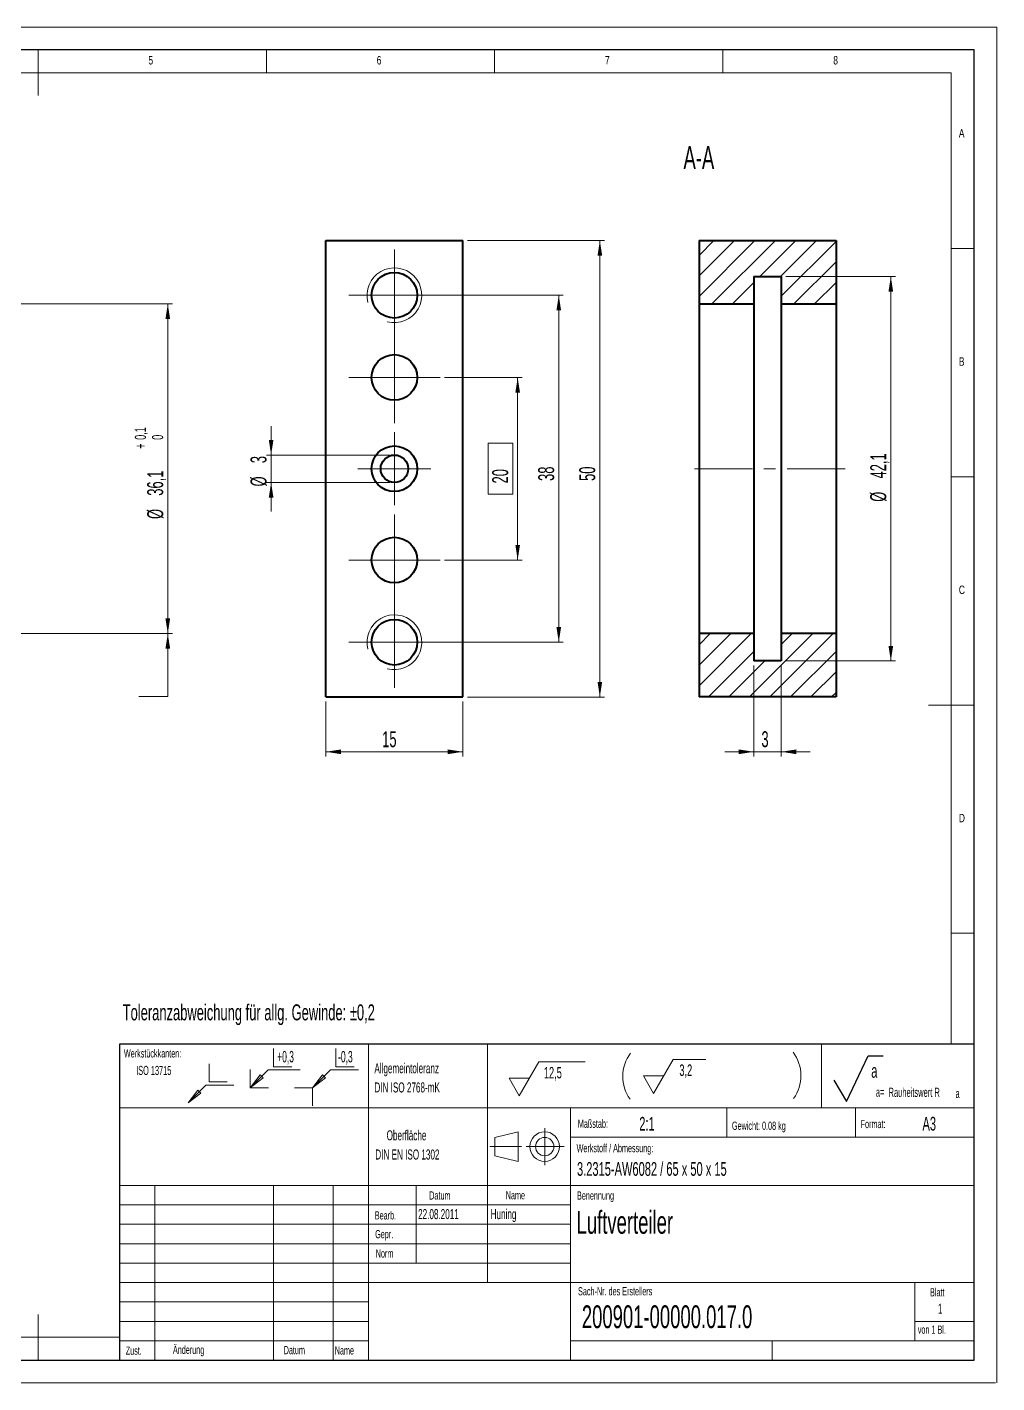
# Model space of a CAD drawing. Header units: millimetres. Extents: x 0 to 420, y 0 to 297.
# Drawn here: x 207.6 to 420, y 0 to 297 of the extents above; entities that cross this region are included whole.
import ezdxf

# ---------------------------------------------------------------- set-up
doc = ezdxf.new("R2010")
doc.units = ezdxf.units.MM
doc.linetypes.add('CENTERX2', pattern=[20.32, 12.7, -2.54, 2.54, -2.54])
doc.layers.add('SLD-0', color=7, linetype='Continuous')
doc.styles.add('SLDTEXTSTYLE0', font='TXT', dxfattribs={"width": 0.605})
doc.styles.add('SLDTEXTSTYLE1', font='TXT', dxfattribs={"width": 0.491563})
doc.styles.add('SLDTEXTSTYLE2', font='TXT', dxfattribs={"width": 0.75})
doc.styles.add('SLDTEXTSTYLE3', font='TXT', dxfattribs={"width": 0.554584})
doc.dimstyles.new('SLDDIMSTYLE0', dxfattribs={"dimtxt": 3.5, "dimasz": 3.302, "dimexe": 0, "dimexo": 0.0625, "dimgap": 0.875, "dimtad": 1, "dimtoh": 1, "dimlfac": 0.5, "dimrnd": 1e-09, "dimzin": 12, "dimdsep": 46, "dimtxsty": 'SLDTEXTSTYLE0', "dimsah": 1, "dimcen": 0.09, "dimadec": 0, "dimazin": 0, "dimtfac": 1, "dimtofl": 0, "dimtmove": 0, "dimatfit": 3, "dimfxl": 1, "dimfrac": 2, "dimtolj": 1, "dimtzin": 12, "dimarcsym": 0})
doc.dimstyles.new('SLDDIMSTYLE2', dxfattribs={"dimtxt": 3.5, "dimasz": 3.302, "dimexe": 0, "dimexo": 0.0625, "dimgap": 0.875, "dimtad": 1, "dimtoh": 1, "dimdec": 1, "dimlfac": 0.5, "dimrnd": 1e-09, "dimzin": 12, "dimdsep": 46, "dimtxsty": 'SLDTEXTSTYLE0', "dimsah": 1, "dimcen": 0.09, "dimadec": 0, "dimazin": 0, "dimtol": 1, "dimtp": 0.1, "dimtfac": 1, "dimtdec": 1, "dimtofl": 0, "dimtmove": 0, "dimatfit": 3, "dimfxl": 1, "dimfrac": 2, "dimtolj": 1, "dimarcsym": 0})
doc.dimstyles.new('SLDDIMSTYLE3', dxfattribs={"dimtxt": 3.5, "dimasz": 3.302, "dimexe": 0, "dimexo": 0.0625, "dimgap": 0.875, "dimtad": 1, "dimtoh": 1, "dimlfac": 0.5, "dimrnd": 1e-09, "dimzin": 12, "dimdsep": 46, "dimtxsty": 'SLDTEXTSTYLE0', "dimsah": 1, "dimcen": 0.09, "dimadec": 0, "dimazin": 0, "dimtfac": 1, "dimtofl": 0, "dimtmove": 0, "dimatfit": 3, "dimfxl": 1, "dimfrac": 2, "dimtolj": 1, "dimtzin": 12, "dimarcsym": 0})
doc.dimstyles.new('SLDDIMSTYLE8', dxfattribs={"dimtxt": 3.5, "dimasz": 3.302, "dimexe": 0, "dimexo": 0.0625, "dimgap": -0.875, "dimtad": 1, "dimtoh": 1, "dimlfac": 0.5, "dimrnd": 1e-09, "dimzin": 12, "dimdsep": 46, "dimtxsty": 'SLDTEXTSTYLE0', "dimsah": 1, "dimcen": 0.09, "dimadec": 0, "dimazin": 0, "dimtfac": 1, "dimtofl": 0, "dimtmove": 0, "dimatfit": 3, "dimfxl": 1, "dimfrac": 2, "dimtolj": 1, "dimtzin": 12, "dimarcsym": 0})

# ---------------------------------------------------------------- blocks, each defined once
blk = doc.blocks.new('Block22')
at = {"color": 7, "linetype": 'Continuous', "lineweight": 0}
for p, q in [((2.23, 0), (6.51, 7.42)), ((6.51, 7.42), (16.66, 7.42)), ((0, 3.86), (4.46, 3.86)), ((0, 3.86), (2.23, 0))]:
    blk.add_line(p, q, dxfattribs=at)
at = {"color": 7, "linetype": 'Continuous', "lineweight": 0, "insert": (7.63, 6.32), "char_height": 2.5, "attachment_point": 1, "style": 'SLDTEXTSTYLE0'}
blk.add_mtext('12,5', dxfattribs=at)
blk = doc.blocks.new('Block23')
at = {"color": 7, "linetype": 'Continuous', "lineweight": 0}
blk.add_arc((-6.86, 4.98), 8.57, 324.4695, 36.7808, dxfattribs=at)
blk = doc.blocks.new('Block24')
at = {"layer": 'SLD-0', "color": 7, "linetype": 'Continuous', "lineweight": 0}
for p, q in [((6.51, 7.42), (2.23, 0)), ((6.51, 7.42), (13.68, 7.42)), ((2.23, 0), (0, 3.86)), ((0, 3.86), (4.46, 3.86))]:
    blk.add_line(p, q, dxfattribs=at)
at = {"layer": 'SLD-0', "insert": (7.87, 6.34), "char_height": 2.5, "attachment_point": 1, "style": 'SLDTEXTSTYLE0'}
blk.add_mtext('3,2', dxfattribs=at)
blk = doc.blocks.new('Block25_1')
at = {"color": 7, "linetype": 'Continuous', "lineweight": 0}
blk.add_arc((8.57, 4.98), 8.57, 143.2192, 215.5305, dxfattribs=at)
blk = doc.blocks.new('Block26_1')
at = {"color": 9, "linetype": 'Continuous', "lineweight": 0}
for p, q in [((5.096194, 4.596195), (5.096194, 8.596195)), ((0, 0), (0, 4)), ((0, 0), (3.896194, 3.896195)), ((3.896194, 3.896195), (10.955845, 3.896195)), ((5.096194, 4.596195), (9.096194, 4.596195)), ((0, 0), (2.14905, 2.800698)), ((0, 0), (2.800697, 2.149051)), ((0, 0), (4, 0)), ((2.14905, 2.800698), (2.800697, 2.149051))]:
    blk.add_line(p, q, dxfattribs=at)
blk = doc.blocks.new('Block27_1')
at = {"color": 9, "linetype": 'Continuous', "lineweight": 0}
for p, q in [((4.596194, 4.596194), (4.596194, 8.596194)), ((0, 0), (3.896194, 3.896194)), ((3.896194, 3.896194), (10.010473, 3.896194)), ((4.596194, 4.596194), (8.596194, 4.596194)), ((0, 0), (2.149051, 2.800697)), ((0, 0), (2.800697, 2.14905)), ((2.149051, 2.800697), (2.800697, 2.14905))]:
    blk.add_line(p, q, dxfattribs=at)
blk = doc.blocks.new('Block28_1')
at = {"layer": 'SLD-0'}
for p, q in [((2.77, 0), (7.58, 10.04)), ((7.58, 10.04), (10.86, 10.04)), ((0, 4.71), (2.77, 0))]:
    blk.add_line(p, q, dxfattribs=at)
at = {"layer": 'SLD-0', "attachment_point": 1}
for s, insert, char_height, style in [('a', (8.22, 8.23), 3, 'SLDTEXTSTYLE0'), ('Rauheitswert R', (12.01, 3.03), 2, 'SLDTEXTSTYLE1'), ('a=', (9.24, 3.08), 2, 'SLDTEXTSTYLE1'), ('a', (26.68, 2.78), 2, 'SLDTEXTSTYLE1')]:
    blk.add_mtext(s, dxfattribs=dict(at, insert=insert, char_height=char_height, style=style))
blk = doc.blocks.new('SW_NOTE_0')
at = {"color": 0, "linetype": 'Continuous', "lineweight": 0, "char_height": 2.2, "attachment_point": 1, "style": 'SLDTEXTSTYLE0'}
for s, insert in [('     Oberfläche', (0, 2.84)), ('DIN EN ISO 1302', (0, -1.36))]:
    blk.add_mtext(s, dxfattribs=dict(at, insert=insert))
blk = doc.blocks.new('SW_NOTE_1')
at = {"color": 0, "linetype": 'Continuous', "lineweight": 0, "char_height": 2.2, "attachment_point": 1, "style": 'SLDTEXTSTYLE0'}
for s, insert in [('Allgemeintoleranz', (0, 2.84)), ('DIN ISO 2768-mK', (0, -1.36))]:
    blk.add_mtext(s, dxfattribs=dict(at, insert=insert))
blk = doc.blocks.new('Toleranz.allg.gewinde')
at = {"color": 8, "linetype": 'Continuous', "lineweight": 0, "insert": (0.15, 4.18), "char_height": 3.5, "attachment_point": 1, "style": 'SLDTEXTSTYLE0'}
blk.add_mtext('Toleranzabweichung für allg. Gewinde: ±0,2', dxfattribs=at)
blk = doc.blocks.new('*D14')
at = {"color": 7, "linetype": 'Continuous', "lineweight": 15}
for p, q in [((150.41, 236.36), (239.41, 236.36)), ((238.41, 236.36), (238.41, 164.16)), ((150.41, 164.16), (239.41, 164.16)), ((238.41, 164.16), (238.41, 150.35)), ((238.41, 150.35), (232.06, 150.35))]:
    blk.add_line(p, q, dxfattribs=at)
for points in [[(238.41, 236.36), (237.9, 233.06), (238.92, 233.06)], [(238.41, 164.16), (238.92, 167.46), (237.9, 167.46)], [(238.41, 164.16), (237.9, 160.86), (238.92, 160.86)]]:
    blk.add_solid(points, dxfattribs=at)
at = {"color": 7, "linetype": 'Continuous', "lineweight": 15, "attachment_point": 1, "rotation": 90, "style": 'SLDTEXTSTYLE0'}
for s, insert, char_height in [('0,1', (231.19, 206.6), 2.45), ('+', (231.19, 204.64), 2.45), ('0', (234.95, 206.6), 2.45), ('36,1', (233.9, 194.35), 3.5), ('%%c', (233.9, 189.25), 3.5)]:
    blk.add_mtext(s, dxfattribs=dict(at, insert=insert, char_height=char_height))
blk = doc.blocks.new('*D25')
at = {"color": 7, "linetype": 'Continuous', "lineweight": 15}
for p, q in [((273.04, 149.26), (273.04, 137.26)), ((303.04, 149.26), (303.04, 137.26)), ((273.04, 138.26), (303.04, 138.26))]:
    blk.add_line(p, q, dxfattribs=at)
for points in [[(273.04, 138.26), (276.35, 137.75), (276.35, 138.77)], [(303.04, 138.26), (299.74, 138.77), (299.74, 137.75)]]:
    blk.add_solid(points, dxfattribs=at)
at = {"color": 7, "linetype": 'Continuous', "lineweight": 15, "insert": (285.37, 142.77), "char_height": 3.5, "attachment_point": 1, "style": 'SLDTEXTSTYLE0'}
blk.add_mtext('15', dxfattribs=at)
blk = doc.blocks.new('*D26')
at = {"color": 7, "linetype": 'Continuous', "lineweight": 15}
for p, q in [((299.04, 220.26), (316.04, 220.26)), ((315.04, 220.26), (315.04, 180.26)), ((313.97, 205.86), (308.6, 205.86)), ((308.6, 205.86), (308.6, 194.67)), ((313.97, 194.67), (313.97, 205.86)), ((308.6, 194.67), (313.97, 194.67)), ((299.04, 180.26), (316.04, 180.26))]:
    blk.add_line(p, q, dxfattribs=at)
for points in [[(315.04, 220.26), (314.54, 216.96), (315.55, 216.96)], [(315.04, 180.26), (315.55, 183.56), (314.54, 183.56)]]:
    blk.add_solid(points, dxfattribs=at)
at = {"color": 7, "linetype": 'Continuous', "lineweight": 15, "insert": (309.46, 196.25), "char_height": 3.5, "attachment_point": 1, "rotation": 90, "style": 'SLDTEXTSTYLE0'}
blk.add_mtext(' 20 ', dxfattribs=at)
blk = doc.blocks.new('*D27')
at = {"color": 7, "linetype": 'Continuous', "lineweight": 15}
for p, q in [((289.04, 238.26), (325.04, 238.26)), ((324.04, 238.26), (324.04, 162.26)), ((289.04, 162.26), (325.04, 162.26))]:
    blk.add_line(p, q, dxfattribs=at)
for points in [[(324.04, 238.26), (323.54, 234.96), (324.55, 234.96)], [(324.04, 162.26), (324.55, 165.56), (323.54, 165.56)]]:
    blk.add_solid(points, dxfattribs=at)
at = {"color": 7, "linetype": 'Continuous', "lineweight": 15, "insert": (319.53, 197.59), "char_height": 3.5, "attachment_point": 1, "rotation": 90, "style": 'SLDTEXTSTYLE0'}
blk.add_mtext('38', dxfattribs=at)
blk = doc.blocks.new('*D28')
at = {"color": 7, "linetype": 'Continuous', "lineweight": 15}
for p, q in [((304.04, 250.26), (334.04, 250.26)), ((333.04, 150.26), (333.04, 250.26)), ((304.04, 150.26), (334.04, 150.26))]:
    blk.add_line(p, q, dxfattribs=at)
for points in [[(333.04, 250.26), (332.54, 246.96), (333.55, 246.96)], [(333.04, 150.26), (333.55, 153.56), (332.54, 153.56)]]:
    blk.add_solid(points, dxfattribs=at)
at = {"color": 7, "linetype": 'Continuous', "lineweight": 15, "insert": (328.53, 197.59), "char_height": 3.5, "attachment_point": 1, "rotation": 90, "style": 'SLDTEXTSTYLE0'}
blk.add_mtext('50', dxfattribs=at)
blk = doc.blocks.new('*D29')
at = {"color": 7, "linetype": 'Continuous', "lineweight": 15}
for p, q in [((261.04, 203.26), (261.04, 209.61)), ((287.04, 203.26), (260.04, 203.26)), ((261.04, 203.26), (261.04, 197.26)), ((287.04, 197.26), (260.04, 197.26)), ((261.04, 197.26), (261.04, 190.91))]:
    blk.add_line(p, q, dxfattribs=at)
for points in [[(261.04, 203.26), (261.55, 206.56), (260.54, 206.56)], [(261.04, 197.26), (260.54, 193.96), (261.55, 193.96)]]:
    blk.add_solid(points, dxfattribs=at)
at = {"color": 7, "linetype": 'Continuous', "lineweight": 15, "char_height": 3.5, "attachment_point": 1, "rotation": 90, "style": 'SLDTEXTSTYLE0'}
for s, insert in [('3', (256.53, 201.48)), ('%%c', (256.53, 196.38))]:
    blk.add_mtext(s, dxfattribs=dict(at, insert=insert))
blk = doc.blocks.new('SW_CENTERMARKSYMBOL_1')
at = {"color": 0, "linetype": 'Continuous', "lineweight": 0}
for p, q in [((0, 5), (0, 8)), ((0, 0), (0, 5)), ((-5, 0), (-8, 0)), ((0, 0), (-5, 0)), ((0, 0), (0, -5)), ((0, 0), (5, 0)), ((5, 0), (8, 0)), ((0, -5), (0, -8))]:
    blk.add_line(p, q, dxfattribs=at)
blk = doc.blocks.new('SW_CENTERMARKSYMBOL_2')
at = {"color": 0, "linetype": 'Continuous', "lineweight": 0}
for p, q in [((0, 5), (0, 10)), ((0, 0), (0, 5)), ((-5, 0), (-10, 0)), ((0, 0), (-5, 0)), ((0, 0), (0, -5)), ((0, 0), (5, 0)), ((5, 0), (10, 0)), ((0, -5), (0, -10))]:
    blk.add_line(p, q, dxfattribs=at)
blk = doc.blocks.new('SW_CENTERMARKSYMBOL_3')
at = {"color": 0, "linetype": 'Continuous', "lineweight": 0}
for p, q in [((0, 5), (0, 10)), ((0, 0), (0, 5)), ((-5, 0), (-10, 0)), ((0, 0), (-5, 0)), ((0, 0), (0, -5)), ((0, 0), (5, 0)), ((5, 0), (10, 0)), ((0, -5), (0, -10))]:
    blk.add_line(p, q, dxfattribs=at)
blk = doc.blocks.new('SW_CENTERMARKSYMBOL_4')
at = {"color": 0, "linetype": 'Continuous', "lineweight": 0}
for p, q in [((0, 5), (0, 10)), ((0, 0), (0, 5)), ((-5, 0), (-10, 0)), ((0, 0), (-5, 0)), ((0, 0), (0, -5)), ((0, 0), (5, 0)), ((5, 0), (10, 0)), ((0, -5), (0, -10))]:
    blk.add_line(p, q, dxfattribs=at)
blk = doc.blocks.new('SW_CENTERMARKSYMBOL_5')
at = {"color": 0, "linetype": 'Continuous', "lineweight": 0}
for p, q in [((0, 5), (0, 10)), ((0, 0), (0, 5)), ((-5, 0), (-10, 0)), ((0, 0), (-5, 0)), ((0, 0), (0, -5)), ((0, 0), (5, 0)), ((5, 0), (10, 0)), ((0, -5), (0, -10))]:
    blk.add_line(p, q, dxfattribs=at)
blk = doc.blocks.new('*D35')
at = {"color": 7, "linetype": 'Continuous', "lineweight": 15}
for p, q in [((366.77, 157.16), (366.77, 137.26)), ((372.77, 157.16), (372.77, 137.26)), ((366.77, 138.26), (360.42, 138.26)), ((372.77, 138.26), (366.77, 138.26)), ((372.77, 138.26), (379.12, 138.26))]:
    blk.add_line(p, q, dxfattribs=at)
for points in [[(366.77, 138.26), (363.47, 138.77), (363.47, 137.75)], [(372.77, 138.26), (376.07, 137.75), (376.07, 138.77)]]:
    blk.add_solid(points, dxfattribs=at)
at = {"color": 7, "linetype": 'Continuous', "lineweight": 15, "insert": (368.43, 142.77), "char_height": 3.5, "attachment_point": 1, "style": 'SLDTEXTSTYLE0'}
blk.add_mtext('3', dxfattribs=at)
blk = doc.blocks.new('*D36')
at = {"color": 7, "linetype": 'Continuous', "lineweight": 15}
for p, q in [((373.77, 242.36), (397.77, 242.36)), ((396.77, 242.36), (396.77, 158.16)), ((373.77, 158.16), (397.77, 158.16))]:
    blk.add_line(p, q, dxfattribs=at)
for points in [[(396.77, 242.36), (396.26, 239.06), (397.28, 239.06)], [(396.77, 158.16), (397.28, 161.46), (396.26, 161.46)]]:
    blk.add_solid(points, dxfattribs=at)
at = {"color": 7, "linetype": 'Continuous', "lineweight": 15, "char_height": 3.5, "attachment_point": 1, "rotation": 90, "style": 'SLDTEXTSTYLE0'}
for s, insert in [('42,1', (392.26, 198.14)), ('%%c', (392.26, 193.03))]:
    blk.add_mtext(s, dxfattribs=dict(at, insert=insert))

msp = doc.modelspace()

# ---------------------------------------------------------------- hatches: boundary and pattern name
at = {"linetype": 'Continuous', "lineweight": 0}
h = msp.add_hatch(dxfattribs=at)
h.set_pattern_fill('ANSI31', style=0)
h.paths.add_polyline_path([(384.76863, 236.36228), (384.76863, 250.26228), (354.76863, 250.26228), (354.76863, 236.36228), (366.76863, 236.36228), (366.76863, 242.36228), (372.76863, 242.36228), (372.76863, 236.36228)], flags=0)
h = msp.add_hatch(dxfattribs=at)
h.set_pattern_fill('ANSI31', style=0)
h.paths.add_polyline_path([(384.76863, 150.26228), (384.76863, 164.16228), (372.76863, 164.16228), (372.76863, 158.16228), (366.76863, 158.16228), (366.76863, 164.16228), (354.76863, 164.16228), (354.76863, 150.26228)], flags=0)

# ---------------------------------------------------------------- linework, layer by layer
at = {"color": 7, "linetype": 'Continuous', "lineweight": 0}
for p, q in [((420, 297), (0, 297)), ((419.99272, 0.03698), (420, 297)), ((210, 292), (210, 282)), ((260, 287), (260, 292)), ((310, 292), (310, 287)), ((360, 287), (360, 292)), ((410, 287), (10, 287)), ((410, 287), (410, 74.25)), ((415, 248.5), (410, 248.5)), ((410, 198.5), (415, 198.5)), ((415, 148.5), (405, 148.5)), ((410, 98.5), (415, 98.5)), ((308.4, 60.25), (308.4, 74.25)), ((381.55371, 74.25), (381.55371, 60.25)), ((308.4, 60.25), (308.4, 22)), ((360.82391, 60.25), (360.82391, 53.875)), ((389, 60.25), (389, 53.875)), ((415, 53.875), (326.6, 53.875)), ((235.6, 43.25), (235.6, 5)), ((261.6, 5), (261.6, 43.25)), ((274.6, 43.25), (274.6, 5)), ((292.8, 26.25), (292.8, 43.25)), ((326.6, 39), (227.8, 39)), ((326.6, 34.75), (227.8, 34.75)), ((326.6, 30.5), (227.8, 30.5)), ((326.6, 26.25), (227.8, 26.25)), ((282.4, 22), (227.8, 22)), ((402, 9.25), (402, 22)), ((210, 5), (210, 15)), ((282.4, 17.75), (227.8, 17.75)), ((282.4, 13.5), (227.8, 13.5)), ((415, 13.5), (402, 13.5)), ((10, 10), (227.8, 10)), ((326.6, 9.25), (415, 9.25)), ((370.8, 5), (370.8, 9.25)), ((0, 0.01734), (419.73332, 0.02))]:
    msp.add_line(p, q, dxfattribs=at)
at = {"color": 7, "linetype": 'Continuous', "lineweight": 30}
for p, q in [((415, 292), (5, 292)), ((415, 74.25), (415, 292)), ((227.8, 74.25), (227.8, 5.01734)), ((415, 74.25), (227.8, 74.25)), ((415, 5), (415, 74.25)), ((5, 5.01734), (227.8, 5.01734)), ((227.8, 5.01734), (415, 5))]:
    msp.add_line(p, q, dxfattribs=at)
at = {"color": 7, "linetype": 'Continuous', "lineweight": 40}
for p, q in [((273.04345, 150.26228), (273.04345, 250.26228)), ((273.04345, 250.26228), (303.04344, 250.26228)), ((303.04344, 150.26228), (303.04344, 250.26228)), ((354.76863, 250.26228), (354.76863, 236.36228)), ((354.76863, 250.26228), (384.76863, 250.26228)), ((384.76863, 250.26228), (384.76863, 236.36228)), ((366.76863, 242.36228), (372.76863, 242.36228)), ((366.76863, 242.36228), (366.76863, 236.36228)), ((372.76863, 242.36228), (372.76863, 236.36228)), ((354.76863, 236.36228), (366.76863, 236.36228)), ((354.76863, 236.36228), (354.76863, 164.16228)), ((366.76863, 236.36228), (366.76863, 164.16228)), ((372.76863, 236.36228), (384.76863, 236.36228)), ((372.76863, 236.36228), (372.76863, 164.16228)), ((384.76863, 236.36228), (384.76863, 164.16228)), ((354.76863, 164.16228), (354.76863, 150.26228)), ((366.76863, 164.16228), (354.76863, 164.16228)), ((366.76863, 164.16228), (366.76863, 158.16228)), ((372.76863, 164.16228), (372.76863, 158.16228)), ((384.76863, 164.16228), (372.76863, 164.16228)), ((384.76863, 164.16228), (384.76863, 150.26228)), ((372.76863, 158.16228), (366.76863, 158.16228)), ((273.04345, 150.26228), (303.04344, 150.26228)), ((384.76863, 150.26228), (354.76863, 150.26228))]:
    msp.add_line(p, q, dxfattribs=at)
at = {"color": 7, "linetype": 'CENTERX2', "lineweight": 0}
for p, q in [((386.76863, 200.26228), (352.76863, 200.26228)), ((320.96423, 55.8324), (320.96423, 47.68019)), ((308.93548, 51.77809), (315.88883, 51.77809)), ((316.89151, 51.77809), (325.26168, 51.77809))]:
    msp.add_line(p, q, dxfattribs=at)
at = {"color": 7, "linetype": 'Continuous', "lineweight": 15}
for p, q in [((282.4, 5), (282.4, 74.25)), ((282.4, 60.25), (227.8, 60.25)), ((282.4, 60.25), (415, 60.25)), ((326.6, 60.25), (326.6, 5)), ((310.06352, 53.76994), (315.13455, 54.98987)), ((310.06352, 53.76994), (310.06352, 49.74123)), ((315.13455, 54.98987), (315.13455, 48.52131)), ((315.13455, 48.52131), (310.06352, 49.74123)), ((415, 43.25), (227.8, 43.25)), ((282.4, 22), (415, 22)), ((227.8, 9.25), (282.4, 9.25))]:
    msp.add_line(p, q, dxfattribs=at)
at = {"color": 9, "linetype": 'Continuous', "lineweight": 0}
for p, q in [((275.2332, 69.2811), (275.2332, 73.2811)), ((270.137, 64.6849), (274.0332, 68.5811)), ((274.0332, 68.5811), (280.14748, 68.5811)), ((275.2332, 69.2811), (279.2332, 69.2811)), ((270.137, 64.6849), (272.28605, 67.4856)), ((270.137, 64.6849), (272.9377, 66.83395)), ((272.28605, 67.4856), (272.9377, 66.83395)), ((266.137, 64.6849), (270.137, 64.6849)), ((270.137, 60.6849), (270.137, 64.6849))]:
    msp.add_line(p, q, dxfattribs=at)
at = {"color": 7, "linetype": 'Continuous', "lineweight": 40}
for centre, radius in [((288.04344, 238.26228), 5), ((288.04344, 220.26228), 5), ((288.04344, 200.26228), 5), ((288.04344, 200.26228), 3), ((288.04344, 180.26228), 5), ((288.04344, 162.26228), 5)]:
    msp.add_circle(centre, radius, dxfattribs=at)
at = {"color": 7, "linetype": 'Continuous', "lineweight": 15}
for radius in [3.23428, 2.01436]:
    msp.add_circle((320.96423, 51.77809), radius, dxfattribs=at)
at = {"color": 7, "linetype": 'Continuous', "lineweight": 0}
for centre in [(288.04344, 238.26228), (288.04344, 162.26228)]:
    msp.add_arc(centre, 6, 255, 195, dxfattribs=at)

# ---------------------------------------------------------------- block references
for name, p in [('SW_CENTERMARKSYMBOL_4', (288.04344, 238.26228)), ('SW_CENTERMARKSYMBOL_2', (288.04344, 220.26228)), ('SW_CENTERMARKSYMBOL_1', (288.04344, 200.26228)), ('SW_CENTERMARKSYMBOL_3', (288.04344, 180.26228)), ('SW_CENTERMARKSYMBOL_5', (288.04344, 162.26228)), ('SW_NOTE_1', (283.66469, 67.19666)), ('SW_NOTE_0', (283.86915, 52.50395))]:
    msp.add_blockref(name, p, dxfattribs=at)
at = {"color": 7, "linetype": 'Continuous'}
for name, p in [('Toleranz.allg.gewinde', (228.39038, 78.75269)), ('Block26_1', (256.46997, 64.6849)), ('Block25_1', (338.06365, 62.14694)), ('Block23', (375.37388, 62.31666)), ('Block28_1', (384.26364, 61.63289)), ('Block27_1', (242.85277, 61.34166)), ('Block22', (313.15157, 62.89362)), ('Block24', (342.58794, 63.42958))]:
    msp.add_blockref(name, p, dxfattribs=at)

# ---------------------------------------------------------------- texts
at = {"color": 7, "linetype": 'Continuous', "lineweight": 0, "attachment_point": 1}
for s, insert, char_height, style in [('5', (234.16667, 290.66802), 1.85208, 'SLDTEXTSTYLE2'), ('6', (284.16667, 290.66802), 1.85208, 'SLDTEXTSTYLE2'), ('7', (334.16667, 290.66802), 1.85208, 'SLDTEXTSTYLE2'), ('8', (384.16667, 290.66802), 1.85208, 'SLDTEXTSTYLE2'), ('A', (411.66667, 274.66802), 1.85208, 'SLDTEXTSTYLE2'), ('A-A', (351.35927, 270.92779), 5, 'SLDTEXTSTYLE0'), ('B', (411.66667, 224.66802), 1.85208, 'SLDTEXTSTYLE2'), ('C', (411.66667, 174.66802), 1.85208, 'SLDTEXTSTYLE2'), ('D', (411.66667, 124.66802), 1.85208, 'SLDTEXTSTYLE2'), ('Werkstückkanten:    ', (228.7954, 73.09551), 1.8, 'SLDTEXTSTYLE0'), ('+0,3 ', (262.37881, 72.72405), 2.5, 'SLDTEXTSTYLE3'), ('-0,3 ', (275.71468, 72.72405), 2.5, 'SLDTEXTSTYLE3'), ('ISO 13715', (231.48487, 69.46028), 2, 'SLDTEXTSTYLE3'), ('Maßstab:', (328.21753, 57.6924), 1.8, 'SLDTEXTSTYLE0'), ('2:1 ', (341.6781, 58.27976), 3, 'SLDTEXTSTYLE0'), ('Gewicht: 0.08 kg ', (361.9692, 57.24503), 1.8, 'SLDTEXTSTYLE0'), ('Format:', (390.15523, 57.62423), 1.8, 'SLDTEXTSTYLE0'), ('A3', (403.70424, 58.29281), 3, 'SLDTEXTSTYLE0'), ('Werkstoff / Abmessung:  ', (327.94651, 52.34408), 1.8, 'SLDTEXTSTYLE0'), ('3.2315-AW6082 / 65 x 50 x 15 ', (328.04056, 48.37592), 3, 'SLDTEXTSTYLE0'), ('Datum', (295.66506, 41.98013), 1.8, 'SLDTEXTSTYLE0'), ('Name', (312.43118, 42.02925), 1.8, 'SLDTEXTSTYLE0'), ('Benennung', (328.04634, 41.9518), 1.8, 'SLDTEXTSTYLE0'), ('Bearb.', (283.75096, 37.6071), 1.8, 'SLDTEXTSTYLE0'), ('22.08.2011 ', (293.2389, 38.09162), 2.2, 'SLDTEXTSTYLE0'), ('Huning ', (309.12897, 38.09162), 2.2, 'SLDTEXTSTYLE0'), ('Luftverteiler ', (327.94554, 37.68898), 5, 'SLDTEXTSTYLE0'), ('Gepr.', (283.82247, 33.5021), 1.8, 'SLDTEXTSTYLE0'), ('Norm', (283.94993, 29.27167), 1.8, 'SLDTEXTSTYLE0'), ('Sach-Nr. des Erstellers', (328.26663, 20.98834), 1.8, 'SLDTEXTSTYLE0'), ('Blatt', (405.36407, 20.76225), 1.8, 'SLDTEXTSTYLE0'), ('200901-00000.017.0', (329.09482, 17.00417), 5, 'SLDTEXTSTYLE0'), ('1 ', (407.0823, 17.34798), 2.2, 'SLDTEXTSTYLE0'), ('von 1 Bl.', (402.68583, 12.57403), 1.8, 'SLDTEXTSTYLE0'), ('Zust.', (229.20622, 7.98326), 1.8, 'SLDTEXTSTYLE0'), ('Änderung', (239.53733, 8.18102), 1.8, 'SLDTEXTSTYLE0'), ('Datum', (263.7988, 8.10192), 1.8, 'SLDTEXTSTYLE0'), ('Name', (274.97633, 8.03072), 1.8, 'SLDTEXTSTYLE0')]:
    msp.add_mtext(s, dxfattribs=dict(at, insert=insert, char_height=char_height, style=style))

# ---------------------------------------------------------------- dimensions: what is measured, and where the dimension line sits
at = {"color": 7, "linetype": 'Continuous', "lineweight": 15}
for base, p1, p2, dimstyle, picture, middle in [((333.04344, 250.26228), (303.04344, 150.26228), (303.04344, 250.26228), 'SLDDIMSTYLE0', '*D28', (333.04344, 200.26228)), ((324.04344, 162.26228), (288.04344, 238.26228), (288.04344, 162.26228), 'SLDDIMSTYLE0', '*D27', (324.04344, 200.26228)), ((315.04344, 180.26228), (298.04344, 220.26228), (298.04344, 180.26228), 'SLDDIMSTYLE8', '*D26', (315.04344, 200.26228))]:
    dim = msp.add_linear_dim(base=base, p1=p1, p2=p2, angle=90, dimstyle=dimstyle, dxfattribs=at)
    dim.commit()
    dim.dimension.update_dxf_attribs({"geometry": picture, "text_midpoint": middle, "dimtype": 160})
for base, p1, p2, dimstyle, picture, middle in [((396.76863, 158.16228), (372.76863, 242.36228), (372.76863, 158.16228), 'SLDDIMSTYLE0', '*D36', (396.76863, 200.26228)), ((238.4088, 164.16228), (149.4088, 236.36228), (149.4088, 164.16228), 'SLDDIMSTYLE2', '*D14', (238.4088, 200.26228)), ((261.04344, 197.26228), (288.04344, 203.26228), (288.04344, 197.26228), 'SLDDIMSTYLE3', '*D29', (261.04344, 200.26228))]:
    dim = msp.add_linear_dim(base=base, p1=p1, p2=p2, angle=90, text='%%c<>', dimstyle=dimstyle, dxfattribs=at)
    dim.commit()
    dim.dimension.update_dxf_attribs({"geometry": picture, "text_midpoint": middle, "dimtype": 160})
for base, p1, p2, dimstyle, picture, middle in [((366.76863, 138.26228), (372.76863, 158.16228), (366.76863, 158.16228), 'SLDDIMSTYLE3', '*D35', (369.76863, 138.26228)), ((303.04344, 138.26228), (273.04344, 150.26228), (303.04344, 150.26228), 'SLDDIMSTYLE0', '*D25', (288.04344, 138.26228))]:
    dim = msp.add_linear_dim(base=base, p1=p1, p2=p2, dimstyle=dimstyle, dxfattribs=at)
    dim.commit()
    dim.dimension.update_dxf_attribs({"geometry": picture, "text_midpoint": middle, "dimtype": 160})

doc.saveas('drawing.dxf')
